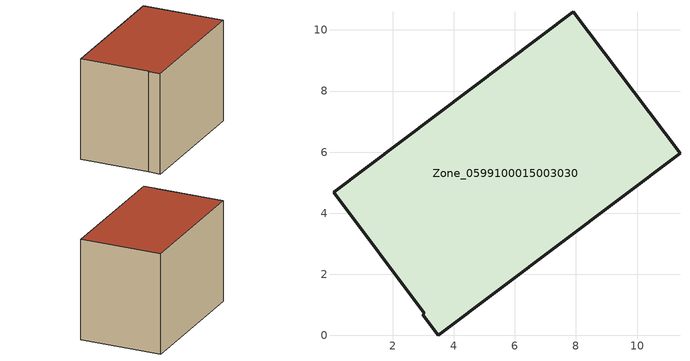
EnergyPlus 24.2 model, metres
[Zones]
Zone_0599100015003030
 floor ground (C_G): 2.98,0.68 3.04,0.72 0.06,4.68 7.92,10.6 11.41,5.97 3.5,0 z2.6
 wall outside (C_F): 3.5,0 11.41,5.97 7.92,10.6 0.06,4.68 3.04,0.72 2.98,0.68 3.5,0 z2.6:9.76
 roof outside (C_R): 3.04,0.72 2.98,0.68 3.5,0 11.41,5.97 7.92,10.6 0.06,4.68 z9.76
[BUILDING]
Pand.0599100015003030: North Axis=0; Terrain=City; Loads Convergence Tolerance Value=0.04; Temperature Convergence Tolerance Value=0.4; Solar Distribution=FullExterior; Maximum Number of Warmup Days=25; Minimum Number of Warmup Days=1
[Site:Location]
Rotterdam.The.Hague.AP_ZH_NLD Design_Conditions: Latitude=51.96; Longitude=4.45; Time Zone=1; Elevation=-4.5
[SITE:GROUNDTEMPERATURE:BUILDINGSURFACE]
18, 18, 18, 18, 18, 18, 18, 18, 18, 18, 18, 18
[MATERIAL] Thermal Absorptance=0.9; Solar Absorptance=0.7; Visible Absorptance=0.7
Name | Roughness | Thickness | Conductivity | Density | Specific Heat
G.TC.1946 | MediumSmooth | 0.15 | 1 | 540 | 1210
F.TC.1946 | Rough | 0.3 | 0.857143 | 1920 | 840
R.TC.1946 | MediumRough | 0.2 | 0.909091 | 1500 | 1000
[CONSTRUCTION]
C_G: G.TC.1946
C_F: F.TC.1946
C_R: R.TC.1946
[ZONE]
Zone_0599100015003030: Type=1; Multiplier=1; Ceiling Height=Autocalculate; Volume=Autocalculate; Floor Area=autocalculate; Part of Total Floor Area=Yes
[ZONEINFILTRATION:DESIGNFLOWRATE]
Infil_Zone_0599100015003030: Zone or ZoneList or Space or SpaceList=Zone_0599100015003030; Schedule=AlwaysOn; Design Flow Rate Calculation Method=Flow/Area; Flow Rate per Floor Area=0.003; Constant Term Coefficient=1; Temperature Term Coefficient=0; Velocity Term Coefficient=0; Velocity Squared Term Coefficient=0
[HVACTEMPLATE:ZONE:IDEALLOADSAIRSYSTEM]
Zone_0599100015003030: Maximum Heating Supply Air Temperature=50; Minimum Cooling Supply Air Temperature=13; Maximum Heating Supply Air Humidity Ratio=0.0156; Minimum Cooling Supply Air Humidity Ratio=0.0077; Heating Limit=NoLimit; Cooling Limit=NoLimit; Dehumidification Control Type=ConstantSensibleHeatRatio; Cooling Sensible Heat Ratio=0.7; Dehumidification Setpoint=60; Humidification Control Type=None; Humidification Setpoint=30; Outdoor Air Method=None; Outdoor Air Flow Rate per Person=0.00944; Outdoor Air Flow Rate per Zone Floor Area=0; Outdoor Air Flow Rate per Zone=0; Demand Controlled Ventilation Type=None; Outdoor Air Economizer Type=NoEconomizer; Heat Recovery Type=None; Sensible Heat Recovery Effectiveness=0.7; Latent Heat Recovery Effectiveness=0.65
[ZONECONTROL:THERMOSTAT]
ThermostatControl_Zone_0599100015003030: Zone or ZoneList=Zone_0599100015003030; Control Type Schedule=DualSetpointControlType; Control 1=Thermostat_Zone_0599100015003030; Temperature Difference Between Cutout And Setpoint=0
[THERMOSTATSETPOINT:DUALSETPOINT]
Thermostat_Zone_0599100015003030: Heating Setpoint Temperature Schedule=HeatingSetpoint_Zone_0599100015003030; Cooling Setpoint Temperature Schedule=CoolingSetpoint_Zone_0599100015003030
[SCHEDULE:COMPACT]
HeatingSetpoint_Zone_0599100015003030: Through: 12/31, For: AllDays, Until: 24:00, 21
CoolingSetpoint_Zone_0599100015003030: Through: 12/31, For: AllDays, Until: 24:00, 24
DualSetpointControlType: Through: 12/31, For: AllDays, Until: 24:00, 4
AlwaysOn: Through: 12/31, For: AllDays, Until: 24:00, 1
